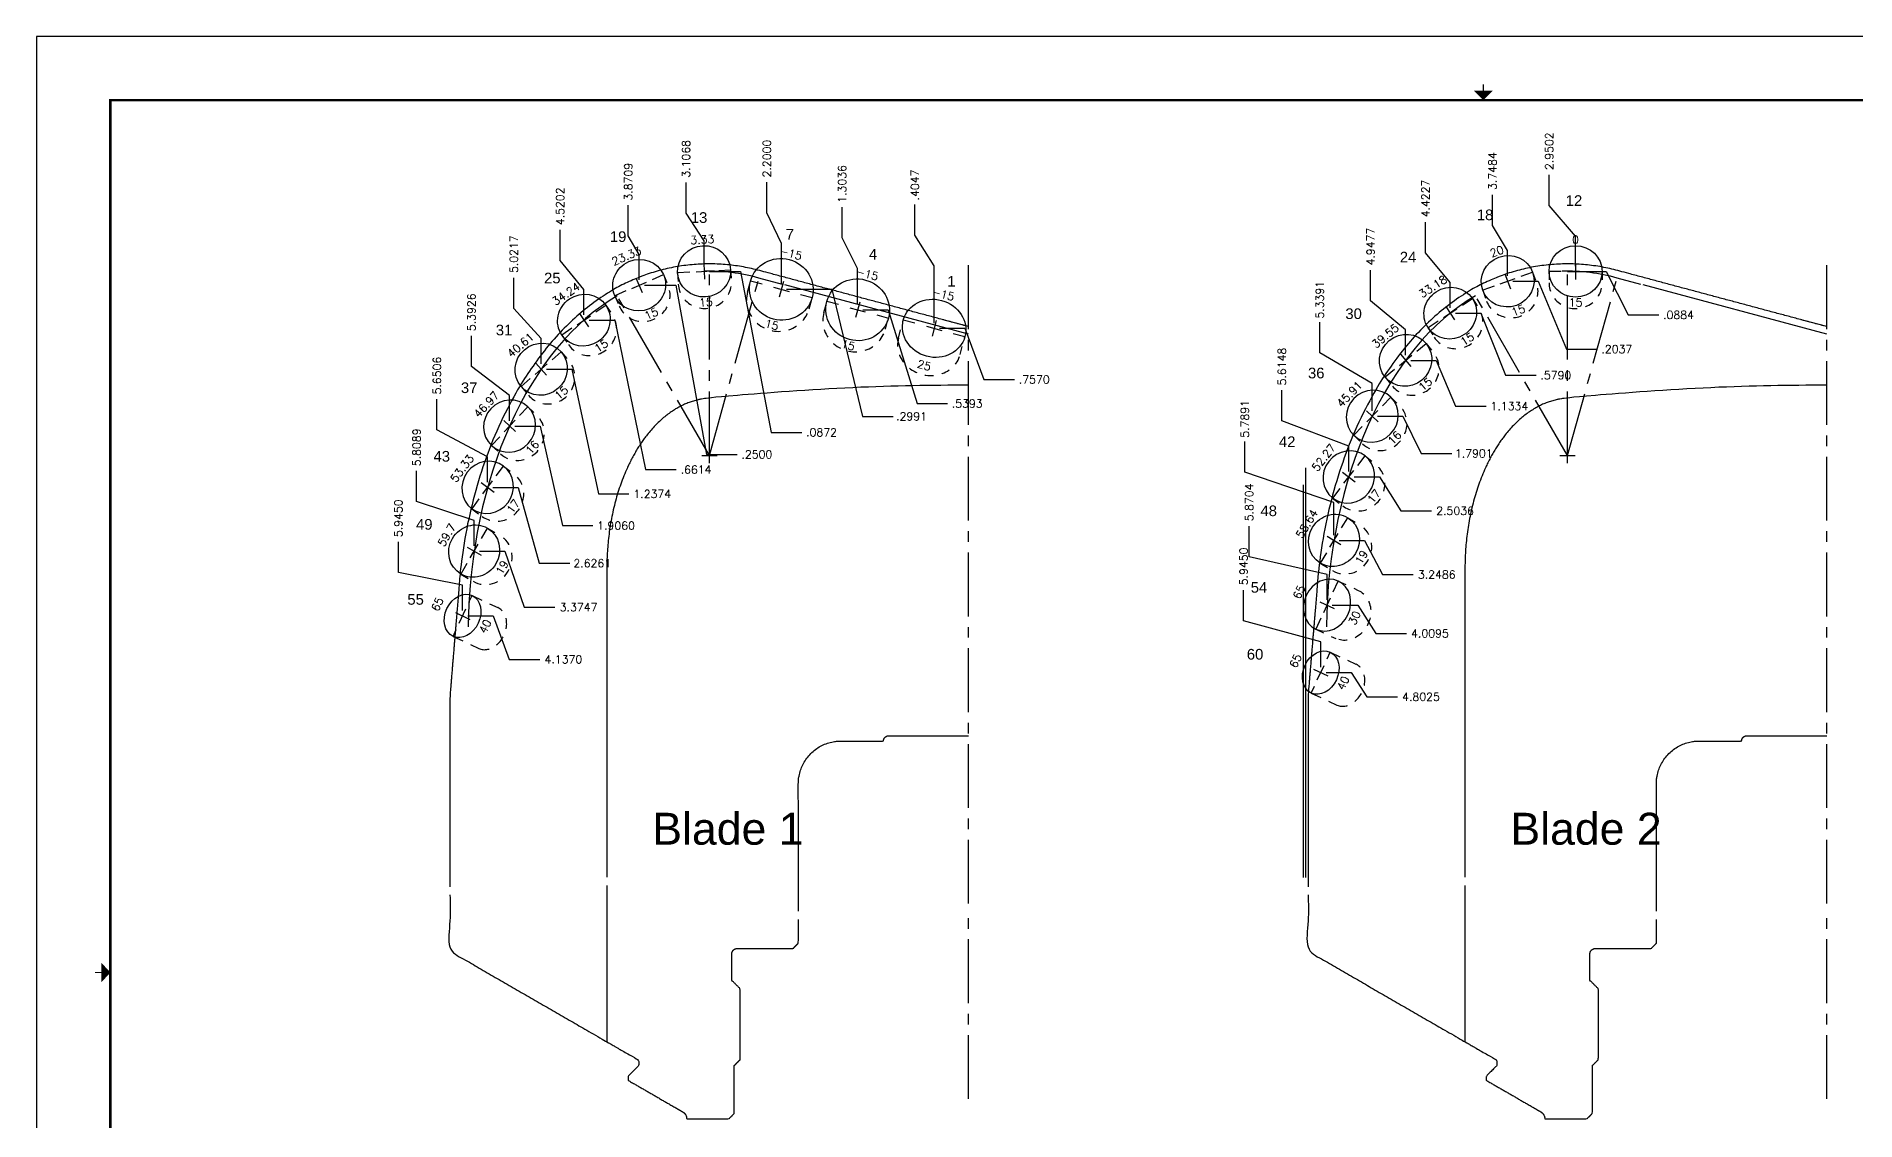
# Model space of a CAD drawing. Header units: inches. Extents: x -34 to 44.4, y 0 to 22.
# Drawn here: x -34 to -12.62, y 9.26 to 22 of the extents above; entities that cross this region are included whole.
import ezdxf
from ezdxf.enums import TextEntityAlignment as Align

# ---------------------------------------------------------------- set-up
doc = ezdxf.new("R2010")
doc.units = ezdxf.units.IN
doc.header["$MEASUREMENT"] = 0
doc.linetypes.add('CENTER2', pattern=[1.125, 0.75, -0.125, 0.125, -0.125])
doc.linetypes.add('HIDDEN2', pattern=[0.1875, 0.125, -0.0625])
for name, color, linetype in [('Blade1', 30, 'Continuous'), ('CLine', 5, 'CENTER2'), ('Dims', 4, 'Continuous'), ('TEXT', 3, 'Continuous'), ('Title Block', 7, 'Continuous')]:
    doc.layers.add(name, color=color, linetype=linetype)
doc.layers.add('Blade2', color=7, linetype='Continuous', true_color=0xcccc00)
doc.styles.add('RomanD', font='romand.shx', dxfattribs={"width": 0.9})
doc.styles.add('RomanS', font='romans')
doc.styles.get("Standard").update_dxf_attribs({"font": 'arial.ttf'})
doc.dimstyles.new('Copy of Standard', dxfattribs={"dimtxt": 0.094, "dimasz": 0.18, "dimexe": 0.0625, "dimexo": 0.0625, "dimgap": 0.045, "dimtad": 0, "dimtih": 1, "dimtoh": 1, "dimdec": 4, "dimzin": 4, "dimdsep": 46, "dimtxsty": 'RomanS', "dimcen": 0.09, "dimadec": 3, "dimazin": 1, "dimtfac": 1, "dimtdec": 4, "dimtofl": 0, "dimtmove": 0, "dimatfit": 1, "dimfxl": 1, "dimtolj": 1, "dimtzin": 0, "dimarcsym": 0})

# ---------------------------------------------------------------- blocks, each defined once
blk = doc.blocks.new('COT_Dblock')
at = {"layer": 'Title Block', "color": 8}
blk.add_lwpolyline([(0, 0), (34, 0), (34, 22), (0, 22)], close=True, dxfattribs=at)
at = {"layer": 'Title Block', "const_width": 0.015}
for points in [[(17, 21.438), (17, 21.363)], [(0.69, 11), (0.765, 11)]]:
    blk.add_lwpolyline(points, dxfattribs=at)
at = {"layer": 'Title Block', "const_width": 0.03}
blk.add_lwpolyline([(33.13, 21.25), (0.87, 21.25), (0.87, 0.75), (33.13, 0.75)], close=True, dxfattribs=at)
at = {"layer": 'Title Block'}
for points in [[(16.887, 21.363), (17.113, 21.363), (17, 21.25)], [(0.765, 10.887), (0.765, 11.113), (0.87, 11)]]:
    blk.add_solid(points, dxfattribs=at)
at = {"layer": 'Title Block', "color": 1, "style": 'RomanS', "flags": 8}
for tag, p in [('FNAME', (0.62, 3.75)), ('REVDATE', (0.62, 2.25)), ('USER', (0.62, 0.75))]:
    blk.add_attdef(tag, text='', height=0.047, rotation=90, dxfattribs=at).set_placement(p, align=Align.BOTTOM_LEFT)
at = {"layer": 'Title Block', "color": 3, "style": 'RomanS', "flags": 8}
blk.add_attdef('DRAWN', text='', height=0.11, dxfattribs=at).set_placement((28.7, 1.984), align=Align.MIDDLE_CENTER)
for tag, p in [('DDATE', (28.356, 1.672)), ('CHECK', (28.356, 1.406)), ('MATRL', (28.356, 1.149)), ('PDATE', (28.356, 0.883)), ('SCALE', (29.896, 0.855)), ('SHEET', (32.005, 0.855))]:
    blk.add_attdef(tag, text='', height=0.094, dxfattribs=at).set_placement(p, align=Align.MIDDLE_LEFT)
at = {"layer": 'Title Block', "color": 3, "style": 'RomanD', "width": 0.9, "flags": 8}
for tag, height, p in [('TITL1', 0.125, (31.337, 1.684)), ('TITL2', 0.094, (31.337, 1.514)), ('TITL3', 0.094, (31.337, 1.374))]:
    blk.add_attdef(tag, text='', height=height, dxfattribs=at).set_placement(p, align=Align.MIDDLE_CENTER)
at = {"layer": 'Title Block', "color": 3, "style": 'RomanS', "flags": 8}
for tag, p in [('FSCM#', (30.337, 1.121)), ('DWG#', (31.81, 1.121)), ('REV#', (32.97, 1.121))]:
    blk.add_attdef(tag, text='', height=0.094, dxfattribs=at).set_placement(p, align=Align.TOP_CENTER)
blk = doc.blocks.new('CMark')
at = {"layer": 'CLine'}
for p, q in [((-0.094, 0), (0.094, 0)), ((0, 0.094), (0, -0.094))]:
    blk.add_line(p, q, dxfattribs=at)
blk = doc.blocks.new('1613@15')
for p, q in [((-0.17, 0), (-0.312, 0)), ((0.171, 0), (0.312, 0))]:
    blk.add_line(p, q)
at = {"color": 8, "linetype": 'HIDDEN2', "ltscale": 0.5}
blk.add_line((-0.312, 0), (-0.312, -0.135), dxfattribs=at)
at = {"color": 8, "linetype": 'HIDDEN2', "ltscale": 0.5, "flags": 128}
blk.add_lwpolyline([(0.312, 0), (0.312, -0.135)], dxfattribs=at)
blk.add_ellipse((0, 0), major_axis=(-0.312, 0), ratio=0.965926, start_param=-3.141592653589793, end_param=3.141592653589793)
at = {"color": 8, "linetype": 'HIDDEN2', "ltscale": 0.5}
blk.add_ellipse((0, -0.135), major_axis=(-0.312, 0), ratio=0.965926, start_param=0, end_param=3.141593, dxfattribs=at)
blk.add_blockref('CMark', (0, 0))
at = {"style": 'RomanS'}
blk.add_text('15', height=0.094, dxfattribs=at).set_placement((0, -0.364), align=Align.MIDDLE_CENTER)
blk.add_attdef('ANG', text='', height=0.094, dxfattribs=at).set_placement((0, 0.298), align=Align.BOTTOM_CENTER)
blk = doc.blocks.new('1613@16')
for p, q in [((-0.17, 0), (-0.312, 0)), ((0.171, 0), (0.312, 0))]:
    blk.add_line(p, q)
at = {"color": 8, "linetype": 'HIDDEN2', "ltscale": 0.5}
blk.add_line((-0.312, 0), (-0.312, -0.143), dxfattribs=at)
at = {"color": 8, "linetype": 'HIDDEN2', "ltscale": 0.5, "flags": 128}
blk.add_lwpolyline([(0.312, 0), (0.312, -0.143)], dxfattribs=at)
at = {"extrusion": (0, 0, -1)}
blk.add_ellipse((0, 0), major_axis=(-0.312, 0), ratio=0.961248, start_param=-3.141592653589793, end_param=3.141592653589793, dxfattribs=at)
at = {"color": 8, "linetype": 'HIDDEN2', "ltscale": 0.5}
blk.add_ellipse((0, -0.143), major_axis=(0.312, 0), ratio=0.953717, start_param=3.141593, end_param=6.283185, dxfattribs=at)
blk.add_blockref('CMark', (0, 0))
at = {"style": 'RomanS'}
blk.add_text('16', height=0.094, dxfattribs=at).set_placement((0, -0.364), align=Align.MIDDLE_CENTER)
blk.add_attdef('ANG', text='', height=0.094, dxfattribs=at).set_placement((0, 0.298), align=Align.BOTTOM_CENTER)
blk = doc.blocks.new('1613@17')
for p, q in [((-0.17, 0), (-0.313, 0)), ((0.171, 0), (0.312, 0))]:
    blk.add_line(p, q)
at = {"color": 8, "linetype": 'HIDDEN2', "ltscale": 0.5}
blk.add_line((-0.313, 0), (-0.313, -0.152), dxfattribs=at)
at = {"color": 8, "linetype": 'HIDDEN2', "ltscale": 0.5, "flags": 128}
blk.add_lwpolyline([(0.312, 0), (0.312, -0.152)], dxfattribs=at)
blk.add_ellipse((0, 0), major_axis=(-0.312, 0), ratio=0.95632, start_param=3.141593, end_param=9.424778)
at = {"color": 8, "linetype": 'HIDDEN2', "ltscale": 0.5}
blk.add_ellipse((0, -0.152), major_axis=(-0.312, 0), ratio=0.95632, start_param=0, end_param=3.141593, dxfattribs=at)
blk.add_blockref('CMark', (0, 0))
at = {"style": 'RomanS'}
blk.add_text('17', height=0.094, dxfattribs=at).set_placement((0.001, -0.373), align=Align.MIDDLE_CENTER)
blk.add_attdef('ANG', text='', height=0.094, dxfattribs=at).set_placement((0, 0.298), align=Align.BOTTOM_CENTER)
blk = doc.blocks.new('1613@19')
for p, q in [((-0.17, 0), (-0.313, 0)), ((0.171, 0), (0.312, 0))]:
    blk.add_line(p, q)
at = {"color": 8, "linetype": 'HIDDEN2', "ltscale": 0.5}
blk.add_line((-0.313, 0), (-0.313, -0.169), dxfattribs=at)
at = {"color": 8, "linetype": 'HIDDEN2', "ltscale": 0.5, "flags": 128}
blk.add_lwpolyline([(0.312, 0), (0.312, -0.169)], dxfattribs=at)
at = {"extrusion": (0, 0, -1)}
blk.add_ellipse((0, 0), major_axis=(-0.312, 0), ratio=0.945519, start_param=3.141593, end_param=9.424778, dxfattribs=at)
at = {"color": 8, "linetype": 'HIDDEN2', "ltscale": 0.5}
blk.add_ellipse((0, -0.169), major_axis=(0.312, 0), ratio=0.945519, start_param=3.141593, end_param=6.283185, dxfattribs=at)
blk.add_blockref('CMark', (0, 0))
at = {"style": 'RomanS'}
blk.add_text('19', height=0.094, dxfattribs=at).set_placement((0, -0.379), align=Align.MIDDLE_CENTER)
blk.add_attdef('ANG', text='', height=0.094, dxfattribs=at).set_placement((0, 0.298), align=Align.BOTTOM_CENTER)
blk = doc.blocks.new('1313@40')
for p, q in [((-0.265, 0), (-0.177, 0)), ((0.177, 0), (0.264, 0))]:
    blk.add_line(p, q)
at = {"color": 8, "linetype": 'HIDDEN2'}
for p, q in [((-0.265, 0), (-0.265, -0.334)), ((0.264, 0), (0.264, -0.334))]:
    blk.add_line(p, q, dxfattribs=at)
blk.add_ellipse((0, 0), major_axis=(0.265, 0), ratio=0.765974)
blk.add_ellipse((0, -0.334), major_axis=(-0.265, 0), ratio=0.765974, start_param=0, end_param=3.141593, dxfattribs=at)
blk.add_blockref('CMark', (0, 0))
at = {"style": 'RomanS'}
blk.add_text('40', height=0.094, dxfattribs=at).set_placement((0, -0.292), align=Align.MIDDLE_CENTER)
blk.add_attdef('ANG', text='', height=0.094, dxfattribs=at).set_placement((0, 0.251), align=Align.BOTTOM_CENTER)
blk = doc.blocks.new('1913@15')
for p, q in [((-0.233, 0), (-0.375, 0)), ((0.233, 0), (0.375, 0))]:
    blk.add_line(p, q)
at = {"color": 8, "linetype": 'HIDDEN2', "ltscale": 0.5}
for p, q in [((-0.375, -0.135), (-0.375, 0)), ((0.375, -0.135), (0.375, 0))]:
    blk.add_line(p, q, dxfattribs=at)
blk.add_ellipse((0, 0), major_axis=(-0.375, 0), ratio=0.965926)
blk.add_ellipse((0, -0.135), major_axis=(-0.375, 0), ratio=0.965926, start_param=0, end_param=3.141593, dxfattribs=at)
blk.add_blockref('CMark', (0, 0))
at = {"style": 'RomanS'}
blk.add_text('15', height=0.094, dxfattribs=at).set_placement((0, -0.43), align=Align.MIDDLE_CENTER)
blk.add_attdef('ANG', text='', height=0.094, dxfattribs=at).set_placement((0, 0.362), align=Align.BOTTOM_CENTER)
blk = doc.blocks.new('1913@25')
for p, q in [((-0.233, 0), (-0.375, 0)), ((0.233, 0), (0.375, 0))]:
    blk.add_line(p, q)
at = {"color": 8, "linetype": 'HIDDEN2', "ltscale": 0.5}
for p, q in [((-0.375, -0.22), (-0.375, 0)), ((0.375, -0.22), (0.375, 0))]:
    blk.add_line(p, q, dxfattribs=at)
blk.add_ellipse((0, 0), major_axis=(-0.375, 0), ratio=0.90632)
blk.add_ellipse((0, -0.22), major_axis=(-0.375, 0), ratio=0.90632, start_param=0, end_param=3.141593, dxfattribs=at)
blk.add_blockref('CMark', (0, 0))
at = {"style": 'RomanS'}
blk.add_text('25', height=0.094, dxfattribs=at).set_placement((0, -0.45), align=Align.MIDDLE_CENTER)
blk.add_attdef('ANG', text='', height=0.094, dxfattribs=at).set_placement((0, 0.34), align=Align.BOTTOM_CENTER)
blk = doc.blocks.new('1613@30')
for p, q in [((-0.17, 0), (-0.312, 0)), ((0.171, 0), (0.312, 0))]:
    blk.add_line(p, q)
at = {"color": 8, "linetype": 'HIDDEN2', "ltscale": 0.5}
blk.add_line((-0.312, 0), (-0.312, -0.26), dxfattribs=at)
at = {"color": 8, "linetype": 'HIDDEN2', "ltscale": 0.5, "flags": 128}
blk.add_lwpolyline([(0.312, 0), (0.312, -0.26)], dxfattribs=at)
at = {"extrusion": (0, 0, -1)}
blk.add_ellipse((0, 0), major_axis=(-0.312, 0), ratio=0.866025, start_param=-3.141592653589793, end_param=3.141592653589793, dxfattribs=at)
at = {"color": 8, "linetype": 'HIDDEN2', "ltscale": 0.5, "extrusion": (0, 0, -1)}
blk.add_ellipse((0, -0.26), major_axis=(-0.312, 0), ratio=0.866025, start_param=3.068877, end_param=6.355901, dxfattribs=at)
blk.add_blockref('CMark', (0, 0))
at = {"style": 'RomanS'}
blk.add_text('30', height=0.094, dxfattribs=at).set_placement((0, -0.356), align=Align.MIDDLE_CENTER)
blk.add_attdef('ANG', text='', height=0.094, dxfattribs=at).set_placement((0, 0.287), align=Align.BOTTOM_CENTER)
blk = doc.blocks.new('*D457')
at = {"layer": 'Dims', "color": 0, "lineweight": -2, "transparency": 16777216}
for p, q in [((-23.677, 19.664), (-23.677, 20.024)), ((-23.452, 19.304), (-23.677, 19.664)), ((-23.452, 18.632), (-23.452, 19.304))]:
    blk.add_line(p, q, dxfattribs=at)
at = {"layer": 'Dims', "color": 0, "transparency": 16777216, "insert": (-23.677, 20.254), "char_height": 0.094, "attachment_point": 5, "rotation": 90, "style": 'RomanS'}
blk.add_mtext('\\A1;.4047', dxfattribs=at)
blk = doc.blocks.new('*D458')
at = {"layer": 'Dims', "color": 0, "lineweight": -2, "transparency": 16777216}
for p, q in [((-24.533, 19.634), (-24.533, 19.994)), ((-24.351, 19.274), (-24.533, 19.634)), ((-24.351, 18.85), (-24.351, 19.274))]:
    blk.add_line(p, q, dxfattribs=at)
at = {"layer": 'Dims', "color": 0, "transparency": 16777216, "insert": (-24.533, 20.266), "char_height": 0.094, "attachment_point": 5, "rotation": 90, "style": 'RomanS'}
blk.add_mtext('\\A1;1.3036', dxfattribs=at)
blk = doc.blocks.new('*D459')
at = {"layer": 'Dims', "color": 0, "lineweight": -2, "transparency": 16777216}
for p, q in [((-25.417, 19.926), (-25.417, 20.286)), ((-25.247, 19.566), (-25.417, 19.926)), ((-25.247, 19.09), (-25.247, 19.566))]:
    blk.add_line(p, q, dxfattribs=at)
at = {"layer": 'Dims', "color": 0, "transparency": 16777216, "insert": (-25.417, 20.564), "char_height": 0.094, "attachment_point": 5, "rotation": 90, "style": 'RomanS'}
blk.add_mtext('\\A1;2.2000', dxfattribs=at)
blk = doc.blocks.new('*D460')
at = {"layer": 'Dims', "color": 0, "lineweight": -2, "transparency": 16777216}
for p, q in [((-26.367, 19.924), (-26.367, 20.284)), ((-26.154, 19.599), (-26.367, 19.924)), ((-26.154, 19.302), (-26.154, 19.599))]:
    blk.add_line(p, q, dxfattribs=at)
at = {"layer": 'Dims', "color": 0, "transparency": 16777216, "insert": (-26.367, 20.561), "char_height": 0.094, "attachment_point": 5, "rotation": 90, "style": 'RomanS'}
blk.add_mtext('\\A1;3.1068', dxfattribs=at)
blk = doc.blocks.new('*D461')
at = {"layer": 'Dims', "color": 0, "lineweight": -2, "transparency": 16777216}
for p, q in [((-27.045, 19.656), (-27.045, 20.016)), ((-26.918, 19.437), (-27.045, 19.656)), ((-26.918, 19.139), (-26.918, 19.437))]:
    blk.add_line(p, q, dxfattribs=at)
at = {"layer": 'Dims', "color": 0, "transparency": 16777216, "insert": (-27.045, 20.292), "char_height": 0.094, "attachment_point": 5, "rotation": 90, "style": 'RomanS'}
blk.add_mtext('\\A1;3.8709', dxfattribs=at)
blk = doc.blocks.new('*D462')
at = {"layer": 'Dims', "color": 0, "lineweight": -2, "transparency": 16777216}
for p, q in [((-27.847, 19.366), (-27.847, 19.726)), ((-27.567, 19.025), (-27.847, 19.366)), ((-27.567, 18.728), (-27.567, 19.025))]:
    blk.add_line(p, q, dxfattribs=at)
at = {"layer": 'Dims', "color": 0, "transparency": 16777216, "insert": (-27.847, 20.003), "char_height": 0.094, "attachment_point": 5, "rotation": 90, "style": 'RomanS'}
blk.add_mtext('\\A1;4.5202', dxfattribs=at)
blk = doc.blocks.new('*D463')
at = {"layer": 'Dims', "color": 0, "lineweight": -2, "transparency": 16777216}
for p, q in [((-28.39, 18.803), (-28.39, 19.163)), ((-28.069, 18.449), (-28.39, 18.803)), ((-28.069, 18.152), (-28.069, 18.449))]:
    blk.add_line(p, q, dxfattribs=at)
at = {"layer": 'Dims', "color": 0, "transparency": 16777216, "insert": (-28.39, 19.441), "char_height": 0.094, "attachment_point": 5, "rotation": 90, "style": 'RomanS'}
blk.add_mtext('\\A1;5.0217', dxfattribs=at)
blk = doc.blocks.new('*D464')
at = {"layer": 'Dims', "color": 0, "lineweight": -2, "transparency": 16777216}
for p, q in [((-28.888, 18.12), (-28.888, 18.48)), ((-28.44, 17.781), (-28.888, 18.12)), ((-28.44, 17.483), (-28.44, 17.781))]:
    blk.add_line(p, q, dxfattribs=at)
at = {"layer": 'Dims', "color": 0, "transparency": 16777216, "insert": (-28.888, 18.758), "char_height": 0.094, "attachment_point": 5, "rotation": 90, "style": 'RomanS'}
blk.add_mtext('\\A1;5.3926', dxfattribs=at)
blk = doc.blocks.new('*D465')
at = {"layer": 'Dims', "color": 0, "lineweight": -2, "transparency": 16777216}
for p, q in [((-29.293, 17.376), (-29.293, 17.736)), ((-28.698, 17.061), (-29.293, 17.376)), ((-28.698, 16.763), (-28.698, 17.061))]:
    blk.add_line(p, q, dxfattribs=at)
at = {"layer": 'Dims', "color": 0, "transparency": 16777216, "insert": (-29.293, 18.014), "char_height": 0.094, "attachment_point": 5, "rotation": 90, "style": 'RomanS'}
blk.add_mtext('\\A1;5.6506', dxfattribs=at)
blk = doc.blocks.new('*D466')
at = {"layer": 'Dims', "color": 0, "lineweight": -2, "transparency": 16777216}
for p, q in [((-29.532, 16.535), (-29.532, 16.895)), ((-28.856, 16.312), (-29.532, 16.535)), ((-28.856, 16.014), (-28.856, 16.312))]:
    blk.add_line(p, q, dxfattribs=at)
at = {"layer": 'Dims', "color": 0, "transparency": 16777216, "insert": (-29.532, 17.171), "char_height": 0.094, "attachment_point": 5, "rotation": 90, "style": 'RomanS'}
blk.add_mtext('\\A1;5.8089', dxfattribs=at)
blk = doc.blocks.new('*D467')
at = {"layer": 'Dims', "color": 0, "lineweight": -2, "transparency": 16777216}
for p, q in [((-29.747, 15.7), (-29.747, 16.06)), ((-28.992, 15.55), (-29.747, 15.7)), ((-28.992, 15.252), (-28.992, 15.55))]:
    blk.add_line(p, q, dxfattribs=at)
at = {"layer": 'Dims', "color": 0, "transparency": 16777216, "insert": (-29.747, 16.338), "char_height": 0.094, "attachment_point": 5, "rotation": 90, "style": 'RomanS'}
blk.add_mtext('\\A1;5.9450', dxfattribs=at)
blk = doc.blocks.new('*D468')
at = {"layer": 'Dims', "color": 0, "lineweight": -2, "transparency": 16777216}
for p, q in [((-23.39, 18.57), (-23.092, 18.57)), ((-23.092, 18.57), (-22.866, 17.968)), ((-22.866, 17.968), (-22.506, 17.968))]:
    blk.add_line(p, q, dxfattribs=at)
at = {"layer": 'Dims', "color": 0, "transparency": 16777216, "insert": (-22.275, 17.968), "char_height": 0.094, "attachment_point": 5, "style": 'RomanS'}
blk.add_mtext('\\A1;.7570', dxfattribs=at)
blk = doc.blocks.new('*D469')
at = {"layer": 'Dims', "color": 0, "lineweight": -2, "transparency": 16777216}
for p, q in [((-24.288, 18.787), (-23.991, 18.787)), ((-23.991, 18.787), (-23.653, 17.685)), ((-23.653, 17.685), (-23.293, 17.685))]:
    blk.add_line(p, q, dxfattribs=at)
at = {"layer": 'Dims', "color": 0, "transparency": 16777216, "insert": (-23.063, 17.685), "char_height": 0.094, "attachment_point": 5, "style": 'RomanS'}
blk.add_mtext('\\A1;.5393', dxfattribs=at)
blk = doc.blocks.new('*D470')
at = {"layer": 'Dims', "color": 0, "lineweight": -2, "transparency": 16777216}
for p, q in [((-25.185, 19.028), (-24.654, 19.028)), ((-24.654, 19.028), (-24.294, 17.535)), ((-24.294, 17.535), (-23.934, 17.535))]:
    blk.add_line(p, q, dxfattribs=at)
at = {"layer": 'Dims', "color": 0, "transparency": 16777216, "insert": (-23.717, 17.535), "char_height": 0.094, "attachment_point": 5, "style": 'RomanS'}
blk.add_mtext('\\A1;.2991', dxfattribs=at)
blk = doc.blocks.new('*D471')
at = {"layer": 'Dims', "color": 0, "lineweight": -2, "transparency": 16777216}
for p, q in [((-26.092, 19.239), (-25.725, 19.239)), ((-25.725, 19.239), (-25.365, 17.347)), ((-25.365, 17.347), (-25.005, 17.347))]:
    blk.add_line(p, q, dxfattribs=at)
at = {"layer": 'Dims', "color": 0, "transparency": 16777216, "insert": (-24.774, 17.347), "char_height": 0.094, "attachment_point": 5, "style": 'RomanS'}
blk.add_mtext('\\A1;.0872', dxfattribs=at)
blk = doc.blocks.new('*D472')
at = {"layer": 'Dims', "color": 0, "lineweight": -2, "transparency": 16777216}
for p, q in [((-26.856, 19.077), (-26.485, 19.077)), ((-26.485, 19.077), (-26.125, 17.088)), ((-26.125, 17.088), (-25.765, 17.088))]:
    blk.add_line(p, q, dxfattribs=at)
at = {"layer": 'Dims', "color": 0, "transparency": 16777216, "insert": (-25.534, 17.088), "char_height": 0.094, "attachment_point": 5, "style": 'RomanS'}
blk.add_mtext('\\A1;.2500', dxfattribs=at)
blk = doc.blocks.new('*D473')
at = {"layer": 'Dims', "color": 0, "lineweight": -2, "transparency": 16777216}
for p, q in [((-27.505, 18.665), (-27.202, 18.665)), ((-27.202, 18.665), (-26.842, 16.909)), ((-26.842, 16.909), (-26.482, 16.909))]:
    blk.add_line(p, q, dxfattribs=at)
at = {"layer": 'Dims', "color": 0, "transparency": 16777216, "insert": (-26.249, 16.909), "char_height": 0.094, "attachment_point": 5, "style": 'RomanS'}
blk.add_mtext('\\A1;.6614', dxfattribs=at)
blk = doc.blocks.new('*D474')
at = {"layer": 'Dims', "color": 0, "lineweight": -2, "transparency": 16777216}
for p, q in [((-28.007, 18.089), (-27.709, 18.089)), ((-27.709, 18.089), (-27.397, 16.623)), ((-27.397, 16.623), (-27.037, 16.623))]:
    blk.add_line(p, q, dxfattribs=at)
at = {"layer": 'Dims', "color": 0, "transparency": 16777216, "insert": (-26.764, 16.623), "char_height": 0.094, "attachment_point": 5, "style": 'RomanS'}
blk.add_mtext('\\A1;1.2374', dxfattribs=at)
blk = doc.blocks.new('*D475')
at = {"layer": 'Dims', "color": 0, "lineweight": -2, "transparency": 16777216}
for p, q in [((-28.377, 17.421), (-28.08, 17.421)), ((-28.08, 17.421), (-27.82, 16.251)), ((-27.82, 16.251), (-27.46, 16.251))]:
    blk.add_line(p, q, dxfattribs=at)
at = {"layer": 'Dims', "color": 0, "transparency": 16777216, "insert": (-27.189, 16.251), "char_height": 0.094, "attachment_point": 5, "style": 'RomanS'}
blk.add_mtext('\\A1;1.9060', dxfattribs=at)
blk = doc.blocks.new('*D476')
at = {"layer": 'Dims', "color": 0, "lineweight": -2, "transparency": 16777216}
for p, q in [((-28.635, 16.701), (-28.338, 16.701)), ((-28.338, 16.701), (-28.093, 15.809)), ((-28.093, 15.809), (-27.733, 15.809))]:
    blk.add_line(p, q, dxfattribs=at)
at = {"layer": 'Dims', "color": 0, "transparency": 16777216, "insert": (-27.469, 15.809), "char_height": 0.094, "attachment_point": 5, "style": 'RomanS'}
blk.add_mtext('\\A1;2.6261', dxfattribs=at)
blk = doc.blocks.new('*D477')
at = {"layer": 'Dims', "color": 0, "lineweight": -2, "transparency": 16777216}
for p, q in [((-28.794, 15.952), (-28.496, 15.952)), ((-28.496, 15.952), (-28.267, 15.292)), ((-28.267, 15.292), (-27.907, 15.292))]:
    blk.add_line(p, q, dxfattribs=at)
at = {"layer": 'Dims', "color": 0, "transparency": 16777216, "insert": (-27.629, 15.292), "char_height": 0.094, "attachment_point": 5, "style": 'RomanS'}
blk.add_mtext('\\A1;3.3747', dxfattribs=at)
blk = doc.blocks.new('*D478')
at = {"layer": 'Dims', "color": 0, "lineweight": -2, "transparency": 16777216}
for p, q in [((-28.93, 15.19), (-28.632, 15.19)), ((-28.632, 15.19), (-28.446, 14.68)), ((-28.446, 14.68), (-28.086, 14.68))]:
    blk.add_line(p, q, dxfattribs=at)
at = {"layer": 'Dims', "color": 0, "transparency": 16777216, "insert": (-27.808, 14.68), "char_height": 0.094, "attachment_point": 5, "style": 'RomanS'}
blk.add_mtext('\\A1;4.1370', dxfattribs=at)
blk = doc.blocks.new('*D479')
at = {"layer": 'Dims', "color": 0, "lineweight": -2, "transparency": 16777216}
for p, q in [((-16.224, 20.013), (-16.224, 20.373)), ((-15.915, 19.653), (-16.224, 20.013)), ((-15.915, 19.301), (-15.915, 19.653))]:
    blk.add_line(p, q, dxfattribs=at)
at = {"layer": 'Dims', "color": 0, "transparency": 16777216, "insert": (-16.224, 20.651), "char_height": 0.094, "attachment_point": 5, "rotation": 90, "style": 'RomanS'}
blk.add_mtext('\\A1;2.9502', dxfattribs=at)
blk = doc.blocks.new('*D480')
at = {"layer": 'Dims', "color": 0, "lineweight": -2, "transparency": 16777216}
for p, q in [((-16.891, 19.777), (-16.891, 20.137)), ((-16.713, 19.483), (-16.891, 19.777)), ((-16.713, 19.185), (-16.713, 19.483))]:
    blk.add_line(p, q, dxfattribs=at)
at = {"layer": 'Dims', "color": 0, "transparency": 16777216, "insert": (-16.891, 20.417), "char_height": 0.094, "attachment_point": 5, "rotation": 90, "style": 'RomanS'}
blk.add_mtext('\\A1;3.7484', dxfattribs=at)
blk = doc.blocks.new('*D481')
at = {"layer": 'Dims', "color": 0, "lineweight": -2, "transparency": 16777216}
for p, q in [((-17.679, 19.457), (-17.679, 19.817)), ((-17.387, 19.108), (-17.679, 19.457)), ((-17.387, 18.81), (-17.387, 19.108))]:
    blk.add_line(p, q, dxfattribs=at)
at = {"layer": 'Dims', "color": 0, "transparency": 16777216, "insert": (-17.679, 20.095), "char_height": 0.094, "attachment_point": 5, "rotation": 90, "style": 'RomanS'}
blk.add_mtext('\\A1;4.4227', dxfattribs=at)
blk = doc.blocks.new('*D482')
at = {"layer": 'Dims', "color": 0, "lineweight": -2, "transparency": 16777216}
for p, q in [((-18.323, 18.893), (-18.323, 19.253)), ((-17.912, 18.553), (-18.323, 18.893)), ((-17.912, 18.256), (-17.912, 18.553))]:
    blk.add_line(p, q, dxfattribs=at)
at = {"layer": 'Dims', "color": 0, "transparency": 16777216, "insert": (-18.323, 19.53), "char_height": 0.094, "attachment_point": 5, "rotation": 90, "style": 'RomanS'}
blk.add_mtext('\\A1;4.9477', dxfattribs=at)
blk = doc.blocks.new('*D483')
at = {"layer": 'Dims', "color": 0, "lineweight": -2, "transparency": 16777216}
for p, q in [((-18.921, 18.28), (-18.921, 18.64)), ((-18.304, 17.92), (-18.921, 18.28)), ((-18.304, 17.599), (-18.304, 17.92))]:
    blk.add_line(p, q, dxfattribs=at)
at = {"layer": 'Dims', "color": 0, "transparency": 16777216, "insert": (-18.921, 18.905), "char_height": 0.094, "attachment_point": 5, "rotation": 90, "style": 'RomanS'}
blk.add_mtext('\\A1;5.3391', dxfattribs=at)
blk = doc.blocks.new('*D484')
at = {"layer": 'Dims', "color": 0, "lineweight": -2, "transparency": 16777216}
for p, q in [((-19.366, 17.483), (-19.366, 17.843)), ((-18.579, 17.183), (-19.366, 17.483)), ((-18.579, 16.886), (-18.579, 17.183))]:
    blk.add_line(p, q, dxfattribs=at)
at = {"layer": 'Dims', "color": 0, "transparency": 16777216, "insert": (-19.366, 18.12), "char_height": 0.094, "attachment_point": 5, "rotation": 90, "style": 'RomanS'}
blk.add_mtext('\\A1;5.6148', dxfattribs=at)
blk = doc.blocks.new('*D485')
at = {"layer": 'Dims', "color": 0, "lineweight": -2, "transparency": 16777216}
for p, q in [((-19.801, 16.881), (-19.801, 17.241)), ((-18.754, 16.521), (-19.801, 16.881)), ((-18.754, 16.141), (-18.754, 16.521))]:
    blk.add_line(p, q, dxfattribs=at)
at = {"layer": 'Dims', "color": 0, "transparency": 16777216, "insert": (-19.801, 17.505), "char_height": 0.094, "attachment_point": 5, "rotation": 90, "style": 'RomanS'}
blk.add_mtext('\\A1;5.7891', dxfattribs=at)
blk = doc.blocks.new('*D486')
at = {"layer": 'Dims', "color": 0, "lineweight": -2, "transparency": 16777216}
for p, q in [((-19.75, 15.884), (-19.75, 16.244)), ((-18.835, 15.677), (-19.75, 15.884)), ((-18.835, 15.38), (-18.835, 15.677))]:
    blk.add_line(p, q, dxfattribs=at)
at = {"layer": 'Dims', "color": 0, "transparency": 16777216, "insert": (-19.75, 16.524), "char_height": 0.094, "attachment_point": 5, "rotation": 90, "style": 'RomanS'}
blk.add_mtext('\\A1;5.8704', dxfattribs=at)
blk = doc.blocks.new('*D487')
at = {"layer": 'Dims', "color": 0, "lineweight": -2, "transparency": 16777216}
for p, q in [((-19.815, 15.134), (-19.815, 15.494)), ((-18.91, 14.884), (-19.815, 15.134)), ((-18.91, 14.587), (-18.91, 14.884))]:
    blk.add_line(p, q, dxfattribs=at)
at = {"layer": 'Dims', "color": 0, "transparency": 16777216, "insert": (-19.815, 15.772), "char_height": 0.094, "attachment_point": 5, "rotation": 90, "style": 'RomanS'}
blk.add_mtext('\\A1;5.9450', dxfattribs=at)
blk = doc.blocks.new('*D488')
at = {"layer": 'Dims', "color": 0, "lineweight": -2, "transparency": 16777216}
for p, q in [((-15.852, 19.238), (-15.555, 19.238)), ((-15.555, 19.238), (-15.298, 18.727)), ((-15.298, 18.727), (-14.938, 18.727))]:
    blk.add_line(p, q, dxfattribs=at)
at = {"layer": 'Dims', "color": 0, "transparency": 16777216, "insert": (-14.705, 18.727), "char_height": 0.094, "attachment_point": 5, "style": 'RomanS'}
blk.add_mtext('\\A1;.0884', dxfattribs=at)
blk = doc.blocks.new('*D489')
at = {"layer": 'Dims', "color": 0, "lineweight": -2, "transparency": 16777216}
for p, q in [((-16.651, 19.123), (-16.353, 19.123)), ((-16.353, 19.123), (-16.021, 18.325)), ((-16.021, 18.325), (-15.661, 18.325))]:
    blk.add_line(p, q, dxfattribs=at)
at = {"layer": 'Dims', "color": 0, "transparency": 16777216, "insert": (-15.43, 18.325), "char_height": 0.094, "attachment_point": 5, "style": 'RomanS'}
blk.add_mtext('\\A1;.2037', dxfattribs=at)
blk = doc.blocks.new('*D490')
at = {"layer": 'Dims', "color": 0, "lineweight": -2, "transparency": 16777216}
for p, q in [((-17.325, 18.748), (-17.027, 18.748)), ((-17.027, 18.748), (-16.737, 18.018)), ((-16.737, 18.018), (-16.377, 18.018))]:
    blk.add_line(p, q, dxfattribs=at)
at = {"layer": 'Dims', "color": 0, "transparency": 16777216, "insert": (-16.146, 18.018), "char_height": 0.094, "attachment_point": 5, "style": 'RomanS'}
blk.add_mtext('\\A1;.5790', dxfattribs=at)
blk = doc.blocks.new('*D491')
at = {"layer": 'Dims', "color": 0, "lineweight": -2, "transparency": 16777216}
for p, q in [((-17.85, 18.193), (-17.552, 18.193)), ((-17.552, 18.193), (-17.326, 17.656)), ((-17.326, 17.656), (-16.966, 17.656))]:
    blk.add_line(p, q, dxfattribs=at)
at = {"layer": 'Dims', "color": 0, "transparency": 16777216, "insert": (-16.693, 17.656), "char_height": 0.094, "attachment_point": 5, "style": 'RomanS'}
blk.add_mtext('\\A1;1.1334', dxfattribs=at)
blk = doc.blocks.new('*D492')
at = {"layer": 'Dims', "color": 0, "lineweight": -2, "transparency": 16777216}
for p, q in [((-18.241, 17.537), (-17.944, 17.537)), ((-17.944, 17.537), (-17.729, 17.1)), ((-17.729, 17.1), (-17.369, 17.1))]:
    blk.add_line(p, q, dxfattribs=at)
at = {"layer": 'Dims', "color": 0, "transparency": 16777216, "insert": (-17.111, 17.1), "char_height": 0.094, "attachment_point": 5, "style": 'RomanS'}
blk.add_mtext('\\A1;1.7901', dxfattribs=at)
blk = doc.blocks.new('*D493')
at = {"layer": 'Dims', "color": 0, "lineweight": -2, "transparency": 16777216}
for p, q in [((-18.517, 16.823), (-18.219, 16.823)), ((-18.219, 16.823), (-17.969, 16.425)), ((-17.969, 16.425), (-17.609, 16.425))]:
    blk.add_line(p, q, dxfattribs=at)
at = {"layer": 'Dims', "color": 0, "transparency": 16777216, "insert": (-17.331, 16.425), "char_height": 0.094, "attachment_point": 5, "style": 'RomanS'}
blk.add_mtext('\\A1;2.5036', dxfattribs=at)
blk = doc.blocks.new('*D494')
at = {"layer": 'Dims', "color": 0, "lineweight": -2, "transparency": 16777216}
for p, q in [((-18.691, 16.078), (-18.394, 16.078)), ((-18.394, 16.078), (-18.183, 15.676)), ((-18.183, 15.676), (-17.823, 15.676))]:
    blk.add_line(p, q, dxfattribs=at)
at = {"layer": 'Dims', "color": 0, "transparency": 16777216, "insert": (-17.546, 15.676), "char_height": 0.094, "attachment_point": 5, "style": 'RomanS'}
blk.add_mtext('\\A1;3.2486', dxfattribs=at)
blk = doc.blocks.new('*D495')
at = {"layer": 'Dims', "color": 0, "lineweight": -2, "transparency": 16777216}
for p, q in [((-18.773, 15.317), (-18.475, 15.317)), ((-18.475, 15.317), (-18.263, 14.985)), ((-18.263, 14.985), (-17.903, 14.985))]:
    blk.add_line(p, q, dxfattribs=at)
at = {"layer": 'Dims', "color": 0, "transparency": 16777216, "insert": (-17.626, 14.985), "char_height": 0.094, "attachment_point": 5, "style": 'RomanS'}
blk.add_mtext('\\A1;4.0095', dxfattribs=at)
blk = doc.blocks.new('*D496')
at = {"layer": 'Dims', "color": 0, "lineweight": -2, "transparency": 16777216}
for p, q in [((-18.847, 14.524), (-18.55, 14.524)), ((-18.55, 14.524), (-18.369, 14.24)), ((-18.369, 14.24), (-18.009, 14.24))]:
    blk.add_line(p, q, dxfattribs=at)
at = {"layer": 'Dims', "color": 0, "transparency": 16777216, "insert": (-17.731, 14.24), "char_height": 0.094, "attachment_point": 5, "style": 'RomanS'}
blk.add_mtext('\\A1;4.8025', dxfattribs=at)

msp = doc.modelspace()

# ---------------------------------------------------------------- linework, layer by layer
at = {"color": 1}
for p, q in [((-23.04729, 18.50056), (-25.20509, 19.07874)), ((-12.96458, 18.50056), (-15.12238, 19.07874)), ((-19.08958, 16.93138), (-19.08958, 12.11695)), ((-19.11458, 16.73147), (-19.11458, 12.11695))]:
    msp.add_line(p, q, dxfattribs=at)
for p, q in [((-23.04729, 18.59004), (-23.34517, 18.66986)), ((-12.96458, 18.59004), (-13.26247, 18.66986))]:
    msp.add_line(p, q)
for points in [[(-25.23169, 19.08587), (-25.51021, 19.16049, 0.07537826), (-26.15408, 19.23947)], [(-15.14899, 19.08587), (-15.4275, 19.16049, 0.07537826), (-16.07137, 19.23947)]]:
    msp.add_lwpolyline(points, format="xyb", dxfattribs=at)
for centre in [(-26.26329, 15.00056), (-16.18058, 15.00056)]:
    msp.add_ellipse(centre, major_axis=(0, 4.20382), ratio=0.63323358, start_param=0.34934467, end_param=1.55616141, dxfattribs=at)
at = {"color": 7, "linetype": 'Continuous'}
for points in [[(-27.29729, 12.02102), (-27.29729, 11.10354), (-27.29729, 10.18606)], [(-17.21458, 12.02102), (-17.21458, 11.10354), (-17.21458, 10.18606)]]:
    msp.add_open_spline(points, degree=2, dxfattribs=at)
for points in [[(-29.14104, 11.91094), (-29.14104, 11.58074), (-29.14104, 11.25055), (-28.21917, 10.7183), (-27.29729, 10.18606), (-27.1176, 10.08231), (-26.93792, 9.97857), (-26.92229, 9.96955), (-26.92229, 9.95151), (-26.92229, 9.93575), (-26.92229, 9.91999), (-26.92229, 9.90705), (-26.93145, 9.8979), (-26.98937, 9.83997), (-27.04729, 9.78205), (-27.04729, 9.75758), (-27.04729, 9.7331), (-26.72698, 9.54817), (-26.40667, 9.36324), (-26.35979, 9.33618), (-26.35979, 9.28205), (-26.11104, 9.28205), (-25.86229, 9.28205), (-25.83104, 9.3133), (-25.79979, 9.34455), (-25.79979, 9.6258), (-25.79979, 9.90705), (-25.76472, 9.94212), (-25.72964, 9.9772), (-25.72964, 10.39267), (-25.72964, 10.80815), (-25.77909, 10.8576), (-25.82854, 10.90705), (-25.82854, 11.0633), (-25.82854, 11.21955), (-25.82854, 11.28205), (-25.76604, 11.28205), (-25.43792, 11.28205), (-25.10979, 11.28205), (-25.07854, 11.3133), (-25.04729, 11.34455), (-25.04729, 11.48363), (-25.04729, 11.62272)], [(-19.05833, 11.91094), (-19.05833, 11.58074), (-19.05833, 11.25055), (-18.13646, 10.7183), (-17.21458, 10.18606), (-17.0349, 10.08231), (-16.85521, 9.97857), (-16.83958, 9.96955), (-16.83958, 9.95151), (-16.83958, 9.93575), (-16.83958, 9.91999), (-16.83958, 9.90705), (-16.84874, 9.8979), (-16.90666, 9.83997), (-16.96458, 9.78205), (-16.96458, 9.75758), (-16.96458, 9.7331), (-16.64427, 9.54817), (-16.32396, 9.36324), (-16.27708, 9.33618), (-16.27708, 9.28205), (-16.02833, 9.28205), (-15.77958, 9.28205), (-15.74833, 9.3133), (-15.71708, 9.34455), (-15.71708, 9.6258), (-15.71708, 9.90705), (-15.68201, 9.94212), (-15.64693, 9.9772), (-15.64693, 10.39267), (-15.64693, 10.80815), (-15.69638, 10.8576), (-15.74583, 10.90705), (-15.74583, 11.0633), (-15.74583, 11.21955), (-15.74583, 11.28205), (-15.68333, 11.28205), (-15.35521, 11.28205), (-15.02708, 11.28205), (-14.99583, 11.3133), (-14.96458, 11.34455), (-14.96458, 11.48363), (-14.96458, 11.62272)]]:
    msp.add_rational_spline(points, [1, 1, 1, 1, 1, 1, 1, 0.866025403784, 1, 1, 1, 0.923879532511, 1, 1, 1, 1, 1, 1, 1, 0.866025403784, 1, 1, 1, 1, 1, 1, 1, 1, 1, 1, 1, 1, 1, 1, 1, 0.707106781187, 1, 1, 1, 1, 1, 1, 1], degree=2, knots=[4.59383811, 4.59383811, 4.59383811, 4.8139707, 4.8139707, 5.8139707, 5.8139707, 6.8139707, 6.8139707, 7.86116825, 7.86116825, 8.86116825, 8.86116825, 9.64656642, 9.64656642, 10.64656642, 10.64656642, 11.64656642, 11.64656642, 12.64656642, 12.64656642, 13.69376397, 13.69376397, 14.69376397, 14.69376397, 15.69376397, 15.69376397, 16.69376397, 16.69376397, 17.69376397, 17.69376397, 18.69376397, 18.69376397, 19.69376397, 19.69376397, 20.69376397, 20.69376397, 22.26456029, 22.26456029, 23.26456029, 23.26456029, 24.26456029, 24.26456029, 24.41291801, 24.41291801, 24.41291801], dxfattribs=at)
at = {"layer": 'CLine'}
for p, q in [((-26.09258, 17.07666), (-26.09258, 19.24034)), ((-23.04729, 11.80984), (-23.04729, 19.32666)), ((-16.00987, 17.07666), (-16.00987, 19.24034)), ((-12.96458, 11.80984), (-12.96458, 19.32666)), ((-26.09258, 17.07666), (-25.51021, 19.16049)), ((-16.00987, 17.07666), (-15.4275, 19.16049)), ((-26.09258, 17.07666), (-27.17445, 18.95045)), ((-16.00987, 17.07666), (-17.09174, 18.95045)), ((-26.09258, 16.98666), (-26.09258, 17.16666)), ((-16.00987, 16.98666), (-16.00987, 17.16666)), ((-26.18258, 17.07666), (-26.00258, 17.07666)), ((-16.09987, 17.07666), (-15.91987, 17.07666)), ((-23.04729, 9.5153), (-23.04729, 11.71234)), ((-12.96458, 9.5153), (-12.96458, 11.71234))]:
    msp.add_line(p, q, dxfattribs=at)

# ---------------------------------------------------------------- block references
at = {"layer": 'Blade1'}
for name, p, rotation, values in [('1613@15', (-26.15408, 19.23947), 3.33, {'ANG': '3.33'}), ('1613@15', (-26.91817, 19.07664), 23.33, {'ANG': '23.33'}), ('1913@15', (-25.24732, 19.02755), 345, {'ANG': '-15'}), ('1913@15', (-24.35093, 18.78737), 345, {'ANG': '-15'}), ('1613@15', (-27.56748, 18.66529), 34.24, {'ANG': '34.24'}), ('1913@25', (-23.45201, 18.56964), 345, {'ANG': '-15'}), ('1613@15', (-28.06903, 18.08931), 40.61, {'ANG': '40.61'}), ('1613@16', (-28.43991, 17.42069), 46.97, {'ANG': '46.97'}), ('1613@17', (-28.69792, 16.70055), 53.33, {'ANG': '53.33'}), ('1613@19', (-28.85622, 15.95198), 59.7, {'ANG': '59.7'}), ('1313@40', (-28.99227, 15.18966), 65, {'ANG': '65'})]:
    msp.add_blockref(name, p, dxfattribs=dict(at, rotation=rotation)).add_auto_attribs(values)
at = {"layer": 'Blade2'}
for name, p, rotation, values in [('1613@15', (-16.713, 19.12291), 20, {'ANG': '20'}), ('1613@15', (-17.3873, 18.74764), 33.18, {'ANG': '33.18'}), ('1613@15', (-17.91232, 18.19325), 39.55, {'ANG': '39.55'}), ('1613@16', (-18.30367, 17.53652), 45.91, {'ANG': '45.91'}), ('1613@17', (-18.57942, 16.82303), 52.27, {'ANG': '52.27'}), ('1613@19', (-18.75366, 16.07803), 58.64000000000001, {'ANG': '58.64'}), ('1613@30', (-18.83502, 15.31717), 65, {'ANG': '65'}), ('1313@40', (-18.90956, 14.52416), 65, {'ANG': '65'})]:
    msp.add_blockref(name, p, dxfattribs=dict(at, rotation=rotation)).add_auto_attribs(values)
msp.add_blockref('1613@15', (-15.91483, 19.23825), dxfattribs=at).add_auto_attribs({'ANG': '0'})
at = {"layer": 'Title Block'}
msp.add_blockref('COT_Dblock', (-34, 0), dxfattribs=at)

# ---------------------------------------------------------------- texts
at = {"layer": 'Blade1'}
for s, p in [('13', (-26.31084, 19.80873)), ('19', (-27.26195, 19.58432)), ('7', (-25.19549, 19.61183)), ('4', (-24.21776, 19.37777)), ('25', (-28.0352, 19.09807)), ('1', (-23.29634, 19.05994)), ('31', (-28.60189, 18.48693)), ('37', (-29.01195, 17.80903)), ('43', (-29.33396, 17.00328)), ('49', (-29.53933, 16.20346)), ('55', (-29.64126, 15.32164))]:
    msp.add_text(s, height=0.125, dxfattribs=at).set_placement(p)
at = {"layer": 'Blade2'}
for s, p in [('12', (-16.03092, 20.00824)), ('18', (-17.07559, 19.84045)), ('24', (-17.98021, 19.34376)), ('30', (-18.62028, 18.67892)), ('36', (-19.05915, 17.98152)), ('42', (-19.40058, 17.17481)), ('48', (-19.61759, 16.36266)), ('54', (-19.73176, 15.46343)), ('60', (-19.77812, 14.67715))]:
    msp.add_text(s, height=0.125, dxfattribs=at).set_placement(p)

# ---------------------------------------------------------------- dimensions: what is measured, and where the dimension line sits
at = {"layer": 'Dims'}
for feature_location, offset, dtype, origin, picture, middle in [((-26.15408, 19.23947), (-0.21322, 1.04404), 1, (-23.04729, 19.32666), '*D460', (-26.3673, 20.56127)), ((-25.24732, 19.02755), (-0.16996, 1.25839), 1, (-23.04729, 19.32666), '*D459', (-25.41728, 20.56371)), ((-15.914828, 19.238253), (-0.309545, 1.13461), 1, (-12.964584, 19.326657), '*D479', (-16.224373, 20.650625)), ((-16.713, 19.12291), (-0.17841, 1.01386), 1, (-12.96458, 19.32666), '*D480', (-16.89141, 20.41676)), ((-26.91817, 19.07664), (-0.1267, 0.93982), 1, (-23.04729, 19.32666), '*D461', (-27.04487, 20.29198)), ((-24.35093, 18.78737), (-0.18162, 1.20709), 1, (-23.04729, 19.32666), '*D458', (-24.53256, 20.2655)), ((-23.45201, 18.56964), (-0.22499, 1.45396), 1, (-23.04729, 19.32666), '*D457', (-23.677, 20.25437)), ((-27.56748, 18.66529), (-0.27903, 1.06027), 1, (-23.04729, 19.32666), '*D462', (-27.84651, 20.00333)), ((-17.3873, 18.74764), (-0.29159, 1.0697), 1, (-12.96458, 19.32666), '*D481', (-17.67889, 20.0951)), ((-17.91232, 18.19325), (-0.41045, 1.0593), 1, (-12.96458, 19.32666), '*D482', (-18.32277, 19.53031)), ((-28.06903, 18.08931), (-0.32145, 1.07354), 1, (-23.04729, 19.32666), '*D463', (-28.39048, 19.44061)), ((-28.99227, 15.18966), (-0.75486, 0.87009), 1, (-23.04729, 19.32666), '*D467', (-29.74713, 16.33751)), ((-28.85622, 15.95198), (-0.67599, 0.94352), 1, (-23.04729, 19.32666), '*D466', (-29.53221, 17.17102)), ((-28.69792, 16.70055), (-0.59539, 1.03559), 1, (-23.04729, 19.32666), '*D465', (-29.29331, 18.0139)), ((-28.99227, 15.18966), (0.9062, -0.50962), 0, (-23.04729, 19.32666), '*D478', (-27.8083, 14.68004)), ((-28.43991, 17.42069), (-0.44781, 1.05938), 1, (-23.04729, 19.32666), '*D464', (-28.88772, 18.75783)), ((-28.85622, 15.95198), (0.94897, -0.65976), 0, (-23.04729, 19.32666), '*D477', (-27.62949, 15.29221)), ((-28.69792, 16.70055), (0.96462, -0.89149), 0, (-23.04729, 19.32666), '*D476', (-27.46896, 15.80906)), ((-28.43991, 17.42069), (0.97986, -1.16926), 0, (-23.04729, 19.32666), '*D475', (-27.189, 16.25143)), ((-28.069034, 18.089306), (1.032115, -1.466687), 0, (-23.047292, 19.326657), '*D474', (-26.763633, 16.622618)), ((-27.56748, 18.66529), (1.08533, -1.75606), 0, (-23.04729, 19.32666), '*D473', (-26.24915, 16.90923)), ((-26.91817, 19.07664), (1.15322, -1.9886), 0, (-23.04729, 19.32666), '*D472', (-25.53419, 17.08805)), ((-26.15408, 19.23947), (1.1494, -1.89286), 0, (-23.04729, 19.32666), '*D471', (-24.77392, 17.34661)), ((-25.24732, 19.02755), (1.31322, -1.493), 0, (-23.04729, 19.32666), '*D470', (-23.71677, 17.53455)), ((-24.35093, 18.78737), (1.05757, -1.10246), 0, (-23.04729, 19.32666), '*D469', (-23.0626, 17.6849)), ((-23.45201, 18.56964), (0.94622, -0.60122), 0, (-23.04729, 19.32666), '*D468', (-22.27503, 17.96842)), ((-18.90956, 14.52416), (-0.90579, 0.96998), 1, (-12.96458, 19.32666), '*D487', (-19.81535, 15.7719)), ((-18.75366, 16.07803), (-1.04781, 1.16275), 1, (-12.96458, 19.32666), '*D485', (-19.80147, 17.50511)), ((-18.83502, 15.31717), (-0.91547, 0.92693), 1, (-12.96458, 19.32666), '*D486', (-19.7505, 16.5241)), ((-18.57942, 16.82303), (-0.78662, 1.01957), 1, (-12.96458, 19.32666), '*D484', (-19.36604, 18.12037)), ((-18.30367, 17.53652), (-0.61741, 1.1038), 1, (-12.96458, 19.32666), '*D483', (-18.92108, 18.90465)), ((-18.90956, 14.52416), (0.90069, -0.28376), 0, (-12.96458, 19.32666), '*D496', (-17.73111, 14.2404)), ((-18.83502, 15.31717), (0.93167, -0.33222), 0, (-12.96458, 19.32666), '*D495', (-17.62559, 14.98495)), ((-18.75366, 16.07803), (0.93029, -0.40208), 0, (-12.96458, 19.32666), '*D494', (-17.54561, 15.67595)), ((-18.57942, 16.82303), (0.97042, -0.39842), 0, (-12.96458, 19.32666), '*D493', (-17.33124, 16.42462)), ((-18.30367, 17.53652), (0.93481, -0.43653), 0, (-12.96458, 19.32666), '*D492', (-17.11124, 17.09999)), ((-17.91232, 18.19325), (0.94633, -0.53724), 0, (-12.96458, 19.32666), '*D491', (-16.6927, 17.65601)), ((-17.3873, 18.74764), (1.01025, -0.73006), 0, (-12.96458, 19.32666), '*D490', (-16.14629, 18.01757)), ((-16.713004, 19.122908), (1.052114, -0.79752), 0, (-12.964584, 19.326657), '*D489', (-15.430128, 18.325388)), ((-15.91483, 19.23825), (0.97662, -0.51128), 0, (-12.96458, 19.32666), '*D488', (-14.70521, 18.72697))]:
    dim = msp.add_ordinate_dim(feature_location=feature_location, offset=offset, dtype=dtype, origin=origin, dimstyle='Copy of Standard', dxfattribs=at)
    dim.commit()
    dim.dimension.update_dxf_attribs({"geometry": picture, "text_midpoint": middle})

# ---------------------------------------------------------------- next in the draw order: texts
at = {"layer": 'TEXT', "char_height": 0.375, "attachment_point": 1, "bg_fill": 3, "box_fill_scale": 1.5, "bg_fill_color": 256, "bg_fill_transparency": 0}
for s, insert in [('Blade 1', (-26.76302, 12.87709)), ('Blade 2', (-16.68032, 12.87709))]:
    msp.add_mtext_dynamic_manual_height_columns(s, width=3.4893174, gutter_width=1, heights=[0], dxfattribs=dict(at, insert=insert))

# ---------------------------------------------------------------- next in the draw order: linework, layer by layer
at = {"color": 7, "linetype": 'Continuous'}
for points, weights, knots in [([(-23.04729, 18.59004), (-24.27877, 18.92002), (-25.51024, 19.24999), (-26.41047, 19.4912), (-27.21758, 19.02521), (-28.73354, 18.14998), (-29.01604, 15.75055), (-29.07854, 15.00055), (-29.14104, 14.25055), (-29.14104, 13.1295), (-29.14104, 12.00845)], [1, 1, 1, 0.923879532511, 1, 0.870644037793, 1, 1, 1, 1, 1], [0, 0, 0, 1, 1, 1.78539816, 1.78539816, 2.8139707, 2.8139707, 3.8139707, 3.8139707, 4.56133678, 4.56133678, 4.56133678]), ([(-12.96458, 18.59004), (-14.19606, 18.92002), (-15.42753, 19.24999), (-16.32776, 19.4912), (-17.13488, 19.02521), (-18.65083, 18.14998), (-18.93333, 15.75055), (-18.99583, 15.00055), (-19.05833, 14.25055), (-19.05833, 13.1295), (-19.05833, 12.00845)], [1, 1, 1, 0.923879532511, 1, 0.870644037793, 1, 1, 1, 1, 1], [0, 0, 0, 1, 1, 1.78539816, 1.78539816, 2.8139707, 2.8139707, 3.8139707, 3.8139707, 4.56133678, 4.56133678, 4.56133678]), ([(-23.04729, 17.90254), (-24.59085, 17.90254), (-26.12651, 17.74653), (-27.29729, 17.62758), (-27.29729, 15.75055), (-27.29729, 13.93453), (-27.29729, 12.11852)], [1, 0.998718816066, 1, 0.729167696986, 1, 1, 1], [0, 0, 0, 0.10125049, 0.10125049, 1.60863326, 1.60863326, 2.26134781, 2.26134781, 2.26134781]), ([(-12.96458, 17.90254), (-14.50814, 17.90254), (-16.0438, 17.74653), (-17.21458, 17.62758), (-17.21458, 15.75055), (-17.21458, 13.93453), (-17.21458, 12.11852)], [1, 0.998718816066, 1, 0.729167696986, 1, 1, 1], [0, 0, 0, 0.10125049, 0.10125049, 1.60863326, 1.60863326, 2.26134781, 2.26134781, 2.26134781]), ([(-25.04729, 11.72022), (-25.04729, 12.46989), (-25.04729, 13.21955), (-25.04729, 13.71955), (-24.54729, 13.71955), (-24.29729, 13.71955), (-24.04729, 13.71955), (-24.04729, 13.74544), (-24.02899, 13.76374), (-24.01068, 13.78205), (-23.98479, 13.78205), (-23.51604, 13.78205), (-23.04729, 13.78205)], [1, 1, 1, 0.707106781187, 1, 1, 1, 0.923879532511, 1, 0.923879532511, 1, 1, 1], [24.46492013, 24.46492013, 24.46492013, 25.26456029, 25.26456029, 26.83535662, 26.83535662, 27.83535662, 27.83535662, 28.62075478, 28.62075478, 29.40615295, 29.40615295, 30.40615295, 30.40615295, 30.40615295]), ([(-14.96458, 11.72022), (-14.96458, 12.46989), (-14.96458, 13.21955), (-14.96458, 13.71955), (-14.46458, 13.71955), (-14.21458, 13.71955), (-13.96458, 13.71955), (-13.96458, 13.74544), (-13.94628, 13.76374), (-13.92797, 13.78205), (-13.90208, 13.78205), (-13.43333, 13.78205), (-12.96458, 13.78205)], [1, 1, 1, 0.707106781187, 1, 1, 1, 0.923879532511, 1, 0.923879532511, 1, 1, 1], [24.46492013, 24.46492013, 24.46492013, 25.26456029, 25.26456029, 26.83535662, 26.83535662, 27.83535662, 27.83535662, 28.62075478, 28.62075478, 29.40615295, 29.40615295, 30.40615295, 30.40615295, 30.40615295])]:
    msp.add_rational_spline(points, weights, degree=2, knots=knots, dxfattribs=at)

doc.saveas('drawing.dxf')
